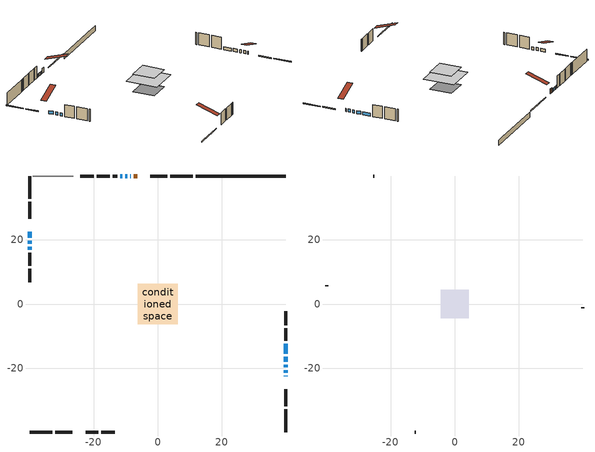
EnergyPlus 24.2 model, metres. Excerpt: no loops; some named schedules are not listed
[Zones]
conditioned space
 floor adiabatic (AdiabaticFloorConstruction): -6.25,-6.25 -6.25,6.25 6.25,6.25 6.25,-6.25 z2.74
 floor foundation (Slab1 construction): -4.42,-4.42 -4.42,4.42 4.42,4.42 4.42,-4.42 z-1.83
 wall outside (RimJoist1 construction): 10.98,39.95 3.89,39.95 / -39.95,-39.95 -32.86,-39.95 / -39.95,39.95 -39.95,32.86 / 39.95,-39.95 39.95,-32.86 z0.3:0.6
 wall outside (RimJoist2 construction): 2.96,39.95 -2.3,39.95 / -31.93,-39.95 -26.67,-39.95 / -39.95,31.93 -39.95,26.67 / 39.95,-31.93 39.95,-26.67 z0.3:0.6
 wall outside (AdiabaticWallConstruction 1): -6.42,39.95 -7.5,39.95 z0.3:2.33
 wall outside (AdiabaticWallConstruction): -8.43,39.95 -8.64,39.95 / -39.95,22.55 -39.95,20.64 / 39.95,-22.55 39.95,-22.36 / -39.95,19.71 -39.95,18.79 / 39.95,-21.43 39.95,-20.63 / 39.95,-19.71 39.95,-18.91 / -9.57,39.95 -10.14,39.95 / -39.95,17.86 -39.95,16.91 / 39.95,-17.99 39.95,-16.4 / 39.95,-15.47 39.95,-12.42 / -11.07,39.95 -11.64,39.95 z0.3:1.52
 wall outside (Wall2 construction): -15.04,39.95 -19.01,39.95 / -22.55,-39.95 -18.58,-39.95 / -39.95,15.98 -39.95,12.01 / 39.95,-11.49 39.95,-7.52 z0.3:5.18
 wall outside (Wall3 construction): -19.94,39.95 -24.23,39.95 / -17.65,-39.95 -13.36,-39.95 / -39.95,11.08 -39.95,6.79 / 39.95,-6.59 39.95,-2.3 z0.3:5.18
 wall foundation (FoundationWall1 construction): 11.91,39.95,-1.83 11.91,39.95,0.3 37.14,39.95,0.3 37.14,39.95,0.22 39.95,39.95,0.22 39.95,39.95,-1.83
 wall othersidecoefficients (Wall1 construction): -12.57,39.95 -14.11,39.95 z0.3:5.18
 wall adiabatic (Wall5 construction): -26.38,39.95 -39.02,39.95 z0.3:5.18
 window (WindowConstruction 8): -8.43,39.95 -8.64,39.95 z0.3:1.52
 window (WindowConstruction 7): -39.95,22.55 -39.95,20.64 z0.3:1.52
 window (WindowConstruction 10): 39.95,-22.55 39.95,-22.36 z0.3:1.52
 window (WindowConstruction 9): -39.95,19.71 -39.95,18.79 z0.3:1.52
 window (WindowConstruction): 39.95,-21.43 39.95,-20.64 z0.3:1.52
 window (WindowConstruction 1): 39.95,-19.71 39.95,-18.91 z0.3:1.52
 window (WindowConstruction 2): -9.57,39.95 -10.14,39.95 z0.3:1.52
 window (WindowConstruction 3): -39.95,17.86 -39.95,16.91 z0.3:1.52
 window (WindowConstruction 4): 39.95,-17.99 39.95,-16.4 z0.3:1.52
 window (WindowConstruction 5): 39.95,-15.47 39.95,-12.42 z0.3:1.52
 window (WindowConstruction 6): -11.07,39.95 -11.64,39.95 z0.3:1.52
 door (Door): -6.42,39.95 -7.5,39.95 z0.3:2.33
 ceiling adiabatic (AdiabaticFloorConstruction): 6.25,-6.25 6.25,6.25 -6.25,6.25 -6.25,-6.25 z2.74
attic - vented
 floor to conditioned space (Floor1 construction Reversed): -4.42,-4.42 -4.42,4.42 4.42,4.42 4.42,-4.42 z5.18
 wall outside (Wall4 construction): -25.15,39.95 -25.46,39.95 / -12.43,-39.95 -12.13,-39.95 / -39.95,5.86 -39.95,5.56 / 39.95,-1.37 39.95,-1.07 z0.3:5.18
 roof outside (Roof1 construction): -5.49,39.95,5.18 -5.49,31.34,8.04 -3.23,31.34,8.04 -3.23,39.95,5.18; -23.48,-39.95,5.18 -23.48,-31.34,8.04 -25.74,-31.34,8.04 -25.74,-39.95,5.18; -39.95,23.48,5.18 -31.34,23.48,8.04 -31.34,25.74,8.04 -39.95,25.74,5.18; 39.95,-23.48,5.18 31.34,-23.48,8.04 31.34,-25.74,8.04 39.95,-25.74,5.18
[Building]
Building 1: Terrain=Suburbs
[Site:Location]
Toronto City Centre_ON: Latitude {deg}=43.63; Longitude {deg}=-79.39; Time Zone {hr}=-5; Elevation {m}=77; Keep Site Location Information=Yes
[Site:GroundTemperature:Shallow]
5.01852, 3.26908, 3.12898, 3.95918, 7.29196, 10.6092, 13.4851, 15.3069, 15.4617, 13.9799, 11.1774, 7.9619
[Site:WaterMainsTemperature]
Calculation Method=Schedule; Temperature Schedule=mains temperature schedule
[Material] Roughness=Rough; Thermal Absorptance=0.9
Name | Thickness {m} | Conductivity {W/m-K} | Density {kg/m3} | Specific Heat {J/kg-K} | Solar Absorptance | Visible Absorptance
asphalt or fiberglass shingles | 0.00635 | 0.162714 | 1121.4 | 1465.45 | 0.4 | 0.4
ceiling loosefill ins | 0.0846667 | 0.0480833 | 16.02 | 1046.75 | 0.7 | 0.7
ceiling stud and cavity | 0.1397 | 0.102239 | 65.682 | 1177.47 | 0.7 | 0.7
concrete 4.0 in. | 0.1016 | 1.803125 | 2242.8 | 837.4 | 0.7 | 0.7
concrete 8.0 in. | 0.2032 | 1.803125 | 2242.8 | 837.4 | 0.7 | 0.7
door material | 0.04445 | 0.053851 | 512.64 | 1214.23 | 0.7 | 0.7
floor covering | 0.0127 | 0.0433444 | 54.468 | 1339.84 | 0.6 | 0.6
floor rigid ins; wall rigid ins | 0.512978 | 0.029427 | 32.04 | 1214.23 | 0.7 | 0.7
floor stud and cavity | 0.1397 | 1.75129 | 37.0049 | 1207.88 | 0.7 | 0.7
furniture material conditioned space 1 | 0.1524 | 0.115458 | 640.8 | 1214.23 | 0.6 | 0.6
gypsum board | 0.0127 | 0.160291 | 801 | 837.4 | 0.6 | 0.6
osb sheathing 0.5 in. | 0.0127 | 0.115458 | 512.64 | 1214.23 | 0.4 | 0.4
osb sheathing 0.5 in. 1 | 0.0127 | 0.115458 | 512.64 | 1214.23 | 0.7 | 0.7
osb sheathing 0.75 in. | 0.01905 | 0.115458 | 512.64 | 1214.23 | 0.7 | 0.7
osb sheathing 2.0 in. | 0.0508 | 0.115458 | 512.64 | 1214.23 | 0.7 | 0.7
rim joist stud and cavity | 0.0508 | 0.0451784 | 125.044 | 1163.47 | 0.6 | 0.6
rim joist stud and cavity 1 | 0.0508 | 0.648972 | 50.32683 | 1063.81 | 0.6 | 0.6
wall stud and cavity | 0.1397 | 0.0934994 | 139.0536 | 1170.24 | 0.7 | 0.7
wall stud and cavity 1 | 0.1397 | 0.0927935 | 139.0536 | 1170.24 | 0.7 | 0.7
wall stud and cavity 2 | 0.1397 | 0.092577 | 139.0536 | 1170.24 | 0.7 | 0.7
wall stud and cavity 3 | 0.0889 | 6.9971 | 50.32683 | 1063.81 | 0.6 | 0.6
wall stud and cavity 4 | 0.1397 | 0.0835541 | 139.0536 | 1170.24 | 0.7 | 0.7
wall stud and cavity 5 | 0.0889 | 0.380278 | 52.3479 | 1209.89 | 0.7 | 0.7
wall stud and cavity 6 | 0.0889 | 0.391764 | 83.0341 | 1211.67 | 0.7 | 0.7
wood siding | 0.0254 | 0.102417 | 544.68 | 1172.36 | 0.4 | 0.4
wood siding 1 | 0.00254 | 0.102417 | 544.68 | 1172.36 | 0.4 | 0.4
wood siding 2; wood siding 3; wood siding 4 | 0.0254 | 0.102417 | 544.68 | 1172.36 | 0.7 | 0.7
[WindowMaterial:SimpleGlazingSystem]
Name | U-Factor {W/m2-K} | Solar Heat Gain Coefficient
WindowMaterial | 2.44665 | 0.49
WindowMaterial 1 | 2.37568 | 0.51
WindowMaterial 2 | 2.39384 | 0.5
WindowMaterial 3 | 2.41145 | 0.51
WindowMaterial 4 | 2.20761 | 0.58
WindowMaterial 5 | 2.1196 | 0.61
WindowMaterial 6 | 2.19341 | 0.59
WindowMaterial 7 | 6.92943 | 0.69
WindowMaterial 8 | 6.657455 | 0.76
WindowMaterial 9 | 3.20069 | 0.32
[Construction]
AdiabaticFloorConstruction: floor stud and cavity, floor rigid ins, osb sheathing 0.75 in., floor covering
AdiabaticWallConstruction: wood siding 3, wall rigid ins, wall stud and cavity 5, gypsum board
AdiabaticWallConstruction 1: wood siding 4, wall rigid ins, wall stud and cavity 5, gypsum board
Door: door material
Floor1 construction Reversed: gypsum board, ceiling stud and cavity, ceiling loosefill ins
FoundationWall1 construction: concrete 8.0 in.
furniture construction conditioned space 1: furniture material conditioned space 1
PartitionWallConstruction: gypsum board, wall stud and cavity 6, gypsum board
RimJoist1 construction: wood siding 2, osb sheathing 2.0 in., rim joist stud and cavity
RimJoist2 construction: wood siding 2, rim joist stud and cavity 1
Roof1 construction: asphalt or fiberglass shingles
Slab1 construction: concrete 4.0 in.
Wall1 construction: osb sheathing 0.5 in., wall stud and cavity, gypsum board
Wall2 construction: wood siding, osb sheathing 0.5 in. 1, wall stud and cavity 1, gypsum board
Wall3 construction: wood siding, osb sheathing 0.5 in. 1, wall stud and cavity 2, gypsum board
Wall4 construction: wood siding 1, wall stud and cavity 3
Wall5 construction: osb sheathing 0.5 in., wall stud and cavity 4, gypsum board
WindowConstruction: WindowMaterial
WindowConstruction 1: WindowMaterial 1
WindowConstruction 10: WindowMaterial 9
WindowConstruction 2; WindowConstruction 6: WindowMaterial 2
WindowConstruction 3: WindowMaterial 3
WindowConstruction 4: WindowMaterial 4
WindowConstruction 5: WindowMaterial 5
WindowConstruction 7: WindowMaterial 6
WindowConstruction 8: WindowMaterial 7
WindowConstruction 9: WindowMaterial 8
[Zone] Multiplier=1; Part of Total Floor Area=Yes
Name | Volume {m3}
attic - vented | 36.335
conditioned space | 585.1
[Space]
Name | Zone | Volume {m3}
attic - vented 1 | attic - vented | 36.335
conditioned space 1 | conditioned space | 585.1
[ZoneInfiltration:EffectiveLeakageArea]
infil attic - vented 1: Zone or Space=attic - vented 1; Schedule=Always On Discrete; Effective Air Leakage Area {cm2}=3285.89; Stack Coefficient=0.000538568; Wind Coefficient=1.56798e-05
[ZoneMixing]
whole house fan mix: Zone or Space=attic - vented; Schedule=Always On Continuous; Design Flow Rate Calculation Method=Flow/Zone; Design Flow Rate {m3/s}=0; Source Zone or Space=conditioned space
[SurfaceProperty:ExposedFoundationPerimeter]
Slab1: Exposed Perimeter Calculation Method=TotalExposedPerimeter; Total Exposed Perimeter {m}=28.042
[SurfaceProperty:OtherSideCoefficients]
other non-freezing space: Combined Convective/Radiative Film Coefficient {W/m2-K}=8.35; Constant Temperature Coefficient=1; External Dry-Bulb Temperature Coefficient=0; Ground Temperature Coefficient=0; Wind Speed Coefficient=0; Zone Air Temperature Coefficient=0; Constant Temperature Schedule=other non-freezing space; Previous Other Side Temperature Coefficient=0
[InternalMass] Zone or ZoneList=conditioned space; Space or SpaceList=conditioned space 1
Name | Construction | Surface Area {m2}
furniture mass conditioned space 1 | furniture construction conditioned space 1 | 93.6561
partition wall mass | PartitionWallConstruction | 234.14
[Lights]
interior lighting: Zone or ZoneList or Space or SpaceList=conditioned space 1; Schedule=interior lighting schedule; Design Level Calculation Method=LightingLevel; Lighting Level {W}=343.2; Return Air Fraction=0; Fraction Radiant=0.6; Fraction Visible=0.2; Fraction Replaceable=1
[People]
occupants: Zone or ZoneList or Space or SpaceList=conditioned space 1; Number of People Schedule=occupants schedule; Number of People Calculation Method=People; Number of People=3; Fraction Radiant=0.314171; Sensible Heat Fraction=0.56303; Activity Level Schedule=occupants activity schedule; Carbon Dioxide Generation Rate {m3/s-W}=0; Enable ASHRAE 55 Comfort Warnings=No; Mean Radiant Temperature Calculation Type=EnclosureAveraged
[ElectricEquipment] Zone or ZoneList or Space or SpaceList=conditioned space 1; Design Level Calculation Method=EquipmentLevel
Name | Schedule | Design Level {W} | Fraction Latent | Fraction Radiant | Fraction Lost
clothes dryer | clothes dryer schedule | 140.772 | 0.015 | 0.081 | 0.85
clothes washer | clothes washer schedule | 32.1985 | 0.03 | 0.162 | 0.7
cooking range | cooking range schedule | 208.969 | 0.08 | 0.432 | 0.2
dishwasher | dishwasher schedule | 66.8632 | 0.3 | 0.18 | 0.4
fridge | fridge schedule | 72.9452 | 0 | 0.6 | 0
mech vent house fan | mech vent house fan schedule | 0 | 0 | 0 | 1
mech vent house fan cfis | mech vent house fan cfis schedule | 0 | 0 | 0 | 0
mech vent range fan 0 | mech vent range fan 0 schedule | 57 | 0 | 0 | 1
misc plug loads | misc plug loads schedule | 494.7 | 0.045 | 0.513 | 0.1
whole house fan | Always On Discrete | 0 | 0 | 0 | 1
[OtherEquipment] Zone or ZoneList or Space or SpaceList=conditioned space 1; Design Level Calculation Method=EquipmentLevel
Name | Fuel Type | Schedule | Design Level {W} | Fraction Latent | Fraction Radiant | Fraction Lost
clothes dryer 1 | Electricity | clothes dryer schedule | 0 | 0.015 | 0.081 | 0.85
cooking range 1 | Electricity | cooking range schedule | 0 | 0.08 | 0.432 | 0.2
general water use latent | None | general water use schedule | 59.3978 | 1 | 0 | 0
general water use sensible | None | general water use schedule | -58.539 | 0 | 0.6 | 0
mech vent house fan latent load | None | Always On Discrete | 0 | 1 | 0 | 0
mech vent house fan sensible load | None | Always On Discrete | 0 | 0 | 0 | 0
water heater energy adjustment1 | NaturalGas | Always On Discrete | 0.01 | 0 | 0 | 1
[ZoneInfiltration:DesignFlowRate] Zone or ZoneList or Space or SpaceList=conditioned space 1; Schedule=Always On Discrete; Design Flow Rate Calculation Method=Flow/Zone; Design Flow Rate {m3/s}=0
infil flow; natural vent flow; whole house fan flow
[AvailabilityManager:Scheduled]
central ac and furnace airloop Availability Manager: Schedule=Always On Discrete
[Foundation:Kiva]
Foundation Kiva 1: Initial Indoor Air Temperature {C}=18; Wall Height Above Grade {m}=0.300015; Wall Depth Below Slab {m}=0.2032
[Foundation:Kiva:Settings]
Soil Conductivity {W/m-K}=0.849921; Soil Density {kg/m3}=1842.3; Soil Specific Heat {J/kg-K}=418.7; Ground Solar Absorptivity=0.9; Ground Thermal Absorptivity=0.9; Ground Surface Roughness {m}=0.03; Far-Field Width {m}=40; Deep-Ground Boundary Condition=ZeroFlux; Deep-Ground Depth {m}=40; Minimum Cell Dimension {m}=0.2; Maximum Cell Growth Coefficient=3; Simulation Timestep=Timestep
[Exterior:Lights]
exterior lighting: Schedule=exterior lighting schedule; Design Level {W}=75.6
[EnergyManagementSystem:GlobalVariable]
central_ac_and_furnace_airloop_Fan_RTF
infil_program_Qfan
infil_program_Qinf
natural_vent_program_Qnv
natural_vent_program_Qwhf
[EnergyManagementSystem:Sensor]
Name | Output:Variable or Output:Meter Index Key | Output:Variable or Output:Meter
airflow_gain | infil flow | Infiltration Sensible Heat Gain Energy
airflow_gain_1 | natural vent flow | Infiltration Sensible Heat Gain Energy
airflow_gain_2 | whole house fan flow | Infiltration Sensible Heat Gain Energy
airflow_loss | infil flow | Infiltration Sensible Heat Loss Energy
airflow_loss_1 | natural vent flow | Infiltration Sensible Heat Loss Energy
airflow_loss_2 | whole house fan flow | Infiltration Sensible Heat Loss Energy
clg_load_cond |  | Cooling:EnergyTransfer:Zone:CONDITIONED SPACE
clg_sp_s; clg_sp_s_1 | cooling setpoint | Schedule Value
clothes_dryer_exhaust_0_sch_s | clothes dryer exhaust 0 schedule | Schedule Value
cool_season | cooling season schedule | Schedule Value
htg_load_cond |  | Heating:EnergyTransfer:Zone:CONDITIONED SPACE
htg_sp_s; htg_sp_s_1 | heating setpoint | Schedule Value
ig_ee_conv | clothes dryer | Electric Equipment Convective Heating Energy
ig_ee_conv_2 | cooking range | Electric Equipment Convective Heating Energy
ig_ee_conv_4 | fridge | Electric Equipment Convective Heating Energy
ig_ee_conv_5 | misc plug loads | Electric Equipment Convective Heating Energy
ig_ee_conv_6 | whole house fan | Electric Equipment Convective Heating Energy
ig_ee_rad | clothes dryer | Electric Equipment Radiant Heating Energy
ig_ee_rad_2 | cooking range | Electric Equipment Radiant Heating Energy
ig_ee_rad_4 | fridge | Electric Equipment Radiant Heating Energy
ig_ee_rad_5 | misc plug loads | Electric Equipment Radiant Heating Energy
ig_ee_rad_6 | whole house fan | Electric Equipment Radiant Heating Energy
ig_lgt_conv | interior lighting | Lights Convective Heating Energy
ig_lgt_rad | interior lighting | Lights Radiant Heating Energy
ig_lgt_vis | interior lighting | Lights Visible Radiation Heating Energy
ig_oe_conv | clothes dryer 1 | Other Equipment Convective Heating Energy
ig_oe_conv_1 | cooking range 1 | Other Equipment Convective Heating Energy
ig_oe_conv_2 | general water use latent | Other Equipment Convective Heating Energy
ig_oe_conv_3 | general water use sensible | Other Equipment Convective Heating Energy
ig_oe_conv_4 | water heater energy adjustment1 | Other Equipment Convective Heating Energy
ig_oe_rad | clothes dryer 1 | Other Equipment Radiant Heating Energy
ig_oe_rad_1 | cooking range 1 | Other Equipment Radiant Heating Energy
ig_oe_rad_2 | general water use latent | Other Equipment Radiant Heating Energy
ig_oe_rad_3 | general water use sensible | Other Equipment Radiant Heating Energy
ig_oe_rad_4 | water heater energy adjustment1 | Other Equipment Radiant Heating Energy
ig_ppl_conv | occupants | People Convective Heating Energy
ig_ppl_rad | occupants | People Radiant Heating Energy
im_conv | furniture mass conditioned space 1 | Surface Inside Face Convection Heat Gain Energy
im_conv_1 | partition wall mass | Surface Inside Face Convection Heat Gain Energy
im_ig | furniture mass conditioned space 1 | Surface Inside Face Internal Gains Radiation Heat Gain Energy
im_ig_1 | partition wall mass | Surface Inside Face Internal Gains Radiation Heat Gain Energy
im_lgt | furniture mass conditioned space 1 | Surface Inside Face Lights Radiation Heat Gain Energy
im_lgt_1 | partition wall mass | Surface Inside Face Lights Radiation Heat Gain Energy
im_sol | furniture mass conditioned space 1 | Surface Inside Face Solar Radiation Heat Gain Energy
im_sol_1 | partition wall mass | Surface Inside Face Solar Radiation Heat Gain Energy
im_surf | furniture mass conditioned space 1 | Surface Inside Face Net Surface Thermal Radiation Heat Gain Energy
im_surf_1 | partition wall mass | Surface Inside Face Net Surface Thermal Radiation Heat Gain Energy
mech_vent_range_fan_0_sch_s | mech vent range fan 0 schedule | Schedule Value
mv_conv | mech vent house fan | Electric Equipment Convective Heating Energy
mv_conv_1 | mech vent house fan cfis | Electric Equipment Convective Heating Energy
mv_conv_2 | mech vent range fan 0 | Electric Equipment Convective Heating Energy
mv_conv_3 | mech vent house fan latent load | Other Equipment Convective Heating Energy
mv_conv_4 | mech vent house fan sensible load | Other Equipment Convective Heating Energy
mv_rad | mech vent house fan | Electric Equipment Radiant Heating Energy
mv_rad_1 | mech vent house fan cfis | Electric Equipment Radiant Heating Energy
mv_rad_2 | mech vent range fan 0 | Electric Equipment Radiant Heating Energy
mv_rad_3 | mech vent house fan latent load | Other Equipment Radiant Heating Energy
mv_rad_4 | mech vent house fan sensible load | Other Equipment Radiant Heating Energy
natural_vent_s | natural vent schedule | Schedule Value
oa_temp |  | Site Outdoor Air Drybulb Temperature
out_pb_s |  | Site Outdoor Air Barometric Pressure
out_wt_s |  | Site Outdoor Air Humidity Ratio
site_vw_s |  | Site Wind Speed
ss_back_out | Window1 | Surface Window Shortwave from Zone Back Out Window Heat Transfer Rate
ss_back_out_1 | Window10 | Surface Window Shortwave from Zone Back Out Window Heat Transfer Rate
ss_back_out_10 | Window9 | Surface Window Shortwave from Zone Back Out Window Heat Transfer Rate
ss_back_out_2 | Window11 | Surface Window Shortwave from Zone Back Out Window Heat Transfer Rate
ss_back_out_3 | Window2 | Surface Window Shortwave from Zone Back Out Window Heat Transfer Rate
ss_back_out_4 | Window3 | Surface Window Shortwave from Zone Back Out Window Heat Transfer Rate
ss_back_out_5 | Window4 | Surface Window Shortwave from Zone Back Out Window Heat Transfer Rate
ss_back_out_6 | Window5 | Surface Window Shortwave from Zone Back Out Window Heat Transfer Rate
ss_back_out_7 | Window6 | Surface Window Shortwave from Zone Back Out Window Heat Transfer Rate
ss_back_out_8 | Window7 | Surface Window Shortwave from Zone Back Out Window Heat Transfer Rate
ss_back_out_9 | Window8 | Surface Window Shortwave from Zone Back Out Window Heat Transfer Rate
ss_conv | Door1 | Surface Inside Face Convection Heat Gain Energy
ss_conv_1 | Window1 | Surface Inside Face Convection Heat Gain Energy
ss_conv_10 | Window8 | Surface Inside Face Convection Heat Gain Energy
ss_conv_11 | Window9 | Surface Inside Face Convection Heat Gain Energy
ss_conv_2 | Window10 | Surface Inside Face Convection Heat Gain Energy
ss_conv_3 | Window11 | Surface Inside Face Convection Heat Gain Energy
ss_conv_4 | Window2 | Surface Inside Face Convection Heat Gain Energy
ss_conv_5 | Window3 | Surface Inside Face Convection Heat Gain Energy
ss_conv_6 | Window4 | Surface Inside Face Convection Heat Gain Energy
ss_conv_7 | Window5 | Surface Inside Face Convection Heat Gain Energy
ss_conv_8 | Window6 | Surface Inside Face Convection Heat Gain Energy
ss_conv_9 | Window7 | Surface Inside Face Convection Heat Gain Energy
ss_ig | Door1 | Surface Inside Face Internal Gains Radiation Heat Gain Energy
ss_ig_1 | Window1 | Surface Inside Face Internal Gains Radiation Heat Gain Energy
ss_ig_10 | Window8 | Surface Inside Face Internal Gains Radiation Heat Gain Energy
ss_ig_11 | Window9 | Surface Inside Face Internal Gains Radiation Heat Gain Energy
ss_ig_2 | Window10 | Surface Inside Face Internal Gains Radiation Heat Gain Energy
ss_ig_3 | Window11 | Surface Inside Face Internal Gains Radiation Heat Gain Energy
ss_ig_4 | Window2 | Surface Inside Face Internal Gains Radiation Heat Gain Energy
ss_ig_5 | Window3 | Surface Inside Face Internal Gains Radiation Heat Gain Energy
ss_ig_6 | Window4 | Surface Inside Face Internal Gains Radiation Heat Gain Energy
ss_ig_7 | Window5 | Surface Inside Face Internal Gains Radiation Heat Gain Energy
ss_ig_8 | Window6 | Surface Inside Face Internal Gains Radiation Heat Gain Energy
ss_ig_9 | Window7 | Surface Inside Face Internal Gains Radiation Heat Gain Energy
ss_lgt | Door1 | Surface Inside Face Lights Radiation Heat Gain Energy
ss_sol | Door1 | Surface Inside Face Solar Radiation Heat Gain Energy
ss_surf | Door1 | Surface Inside Face Net Surface Thermal Radiation Heat Gain Energy
ss_surf_1 | Window1 | Surface Inside Face Net Surface Thermal Radiation Heat Gain Energy
ss_surf_10 | Window8 | Surface Inside Face Net Surface Thermal Radiation Heat Gain Energy
ss_surf_11 | Window9 | Surface Inside Face Net Surface Thermal Radiation Heat Gain Energy
ss_surf_2 | Window10 | Surface Inside Face Net Surface Thermal Radiation Heat Gain Energy
ss_surf_3 | Window11 | Surface Inside Face Net Surface Thermal Radiation Heat Gain Energy
ss_surf_4 | Window2 | Surface Inside Face Net Surface Thermal Radiation Heat Gain Energy
ss_surf_5 | Window3 | Surface Inside Face Net Surface Thermal Radiation Heat Gain Energy
ss_surf_6 | Window4 | Surface Inside Face Net Surface Thermal Radiation Heat Gain Energy
ss_surf_7 | Window5 | Surface Inside Face Net Surface Thermal Radiation Heat Gain Energy
ss_surf_8 | Window6 | Surface Inside Face Net Surface Thermal Radiation Heat Gain Energy
ss_surf_9 | Window7 | Surface Inside Face Net Surface Thermal Radiation Heat Gain Energy
ss_trans_in | Window1 | Surface Window Transmitted Solar Radiation Rate
ss_trans_in_1 | Window10 | Surface Window Transmitted Solar Radiation Rate
ss_trans_in_10 | Window9 | Surface Window Transmitted Solar Radiation Rate
ss_trans_in_2 | Window11 | Surface Window Transmitted Solar Radiation Rate
ss_trans_in_3 | Window2 | Surface Window Transmitted Solar Radiation Rate
ss_trans_in_4 | Window3 | Surface Window Transmitted Solar Radiation Rate
ss_trans_in_5 | Window4 | Surface Window Transmitted Solar Radiation Rate
ss_trans_in_6 | Window5 | Surface Window Transmitted Solar Radiation Rate
ss_trans_in_7 | Window6 | Surface Window Transmitted Solar Radiation Rate
ss_trans_in_8 | Window7 | Surface Window Transmitted Solar Radiation Rate
ss_trans_in_9 | Window8 | Surface Window Transmitted Solar Radiation Rate
ss_trans_out | Window1 | Surface Inside Face Initial Transmitted Diffuse Transmitted Out Window Solar Radiation Rate
ss_trans_out_1 | Window10 | Surface Inside Face Initial Transmitted Diffuse Transmitted Out Window Solar Radiation Rate
ss_trans_out_10 | Window9 | Surface Inside Face Initial Transmitted Diffuse Transmitted Out Window Solar Radiation Rate
ss_trans_out_2 | Window11 | Surface Inside Face Initial Transmitted Diffuse Transmitted Out Window Solar Radiation Rate
ss_trans_out_3 | Window2 | Surface Inside Face Initial Transmitted Diffuse Transmitted Out Window Solar Radiation Rate
ss_trans_out_4 | Window3 | Surface Inside Face Initial Transmitted Diffuse Transmitted Out Window Solar Radiation Rate
ss_trans_out_5 | Window4 | Surface Inside Face Initial Transmitted Diffuse Transmitted Out Window Solar Radiation Rate
ss_trans_out_6 | Window5 | Surface Inside Face Initial Transmitted Diffuse Transmitted Out Window Solar Radiation Rate
ss_trans_out_7 | Window6 | Surface Inside Face Initial Transmitted Diffuse Transmitted Out Window Solar Radiation Rate
ss_trans_out_8 | Window7 | Surface Inside Face Initial Transmitted Diffuse Transmitted Out Window Solar Radiation Rate
ss_trans_out_9 | Window8 | Surface Inside Face Initial Transmitted Diffuse Transmitted Out Window Solar Radiation Rate
s_conv | Floor1 | Surface Inside Face Convection Heat Gain Energy
s_conv_1 | FoundationWall1 | Surface Inside Face Convection Heat Gain Energy
s_conv_10 | RimJoist2:270 | Surface Inside Face Convection Heat Gain Energy
s_conv_11 | RimJoist2:90 | Surface Inside Face Convection Heat Gain Energy
s_conv_12 | Slab1 | Surface Inside Face Convection Heat Gain Energy
s_conv_13 | Wall1 | Surface Inside Face Convection Heat Gain Energy
s_conv_14 | Wall2:0 | Surface Inside Face Convection Heat Gain Energy
s_conv_15 | Wall2:180 | Surface Inside Face Convection Heat Gain Energy
s_conv_16 | Wall2:270 | Surface Inside Face Convection Heat Gain Energy
s_conv_17 | Wall2:90 | Surface Inside Face Convection Heat Gain Energy
s_conv_18 | Wall3:0 | Surface Inside Face Convection Heat Gain Energy
s_conv_19 | Wall3:180 | Surface Inside Face Convection Heat Gain Energy
s_conv_2 | inferred conditioned ceiling | Surface Inside Face Convection Heat Gain Energy
s_conv_20 | Wall3:270 | Surface Inside Face Convection Heat Gain Energy
s_conv_21 | Wall3:90 | Surface Inside Face Convection Heat Gain Energy
s_conv_22 | Wall5 | Surface Inside Face Convection Heat Gain Energy
s_conv_3 | inferred conditioned floor | Surface Inside Face Convection Heat Gain Energy
s_conv_4 | RimJoist1:0 | Surface Inside Face Convection Heat Gain Energy
s_conv_5 | RimJoist1:180 | Surface Inside Face Convection Heat Gain Energy
s_conv_6 | RimJoist1:270 | Surface Inside Face Convection Heat Gain Energy
s_conv_7 | RimJoist1:90 | Surface Inside Face Convection Heat Gain Energy
s_conv_8 | RimJoist2:0 | Surface Inside Face Convection Heat Gain Energy
s_conv_9 | RimJoist2:180 | Surface Inside Face Convection Heat Gain Energy
s_ig | Floor1 | Surface Inside Face Internal Gains Radiation Heat Gain Energy
s_ig_1 | FoundationWall1 | Surface Inside Face Internal Gains Radiation Heat Gain Energy
s_ig_10 | RimJoist2:270 | Surface Inside Face Internal Gains Radiation Heat Gain Energy
s_ig_11 | RimJoist2:90 | Surface Inside Face Internal Gains Radiation Heat Gain Energy
s_ig_12 | Slab1 | Surface Inside Face Internal Gains Radiation Heat Gain Energy
s_ig_13 | Wall1 | Surface Inside Face Internal Gains Radiation Heat Gain Energy
